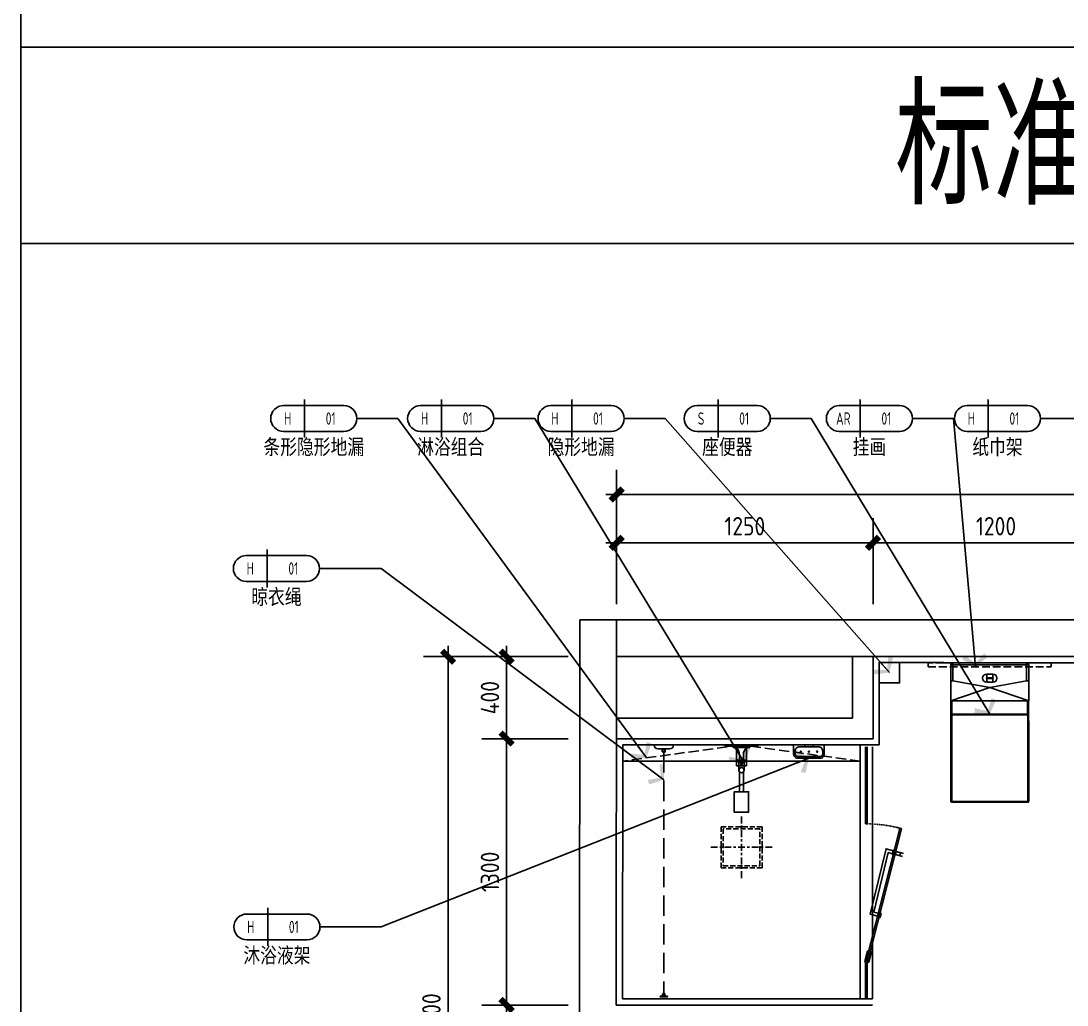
# Model space of a CAD drawing. Extents: x 220391 to 385981, y 332279 to 483868.
# Drawn here: x 243996 to 249098, y 456157 to 460960 of the extents above; entities that cross this region are included whole.
import ezdxf
from ezdxf.enums import TextEntityAlignment as Align

# ---------------------------------------------------------------- set-up
doc = ezdxf.new("R2010")
doc.units = 0
doc.header["$MEASUREMENT"] = 0
for name, pattern in [('115C2家具布置$0$DASH', [0.35, 0.25, -0.1]), ('DASH', [0.35, 0.25, -0.1]), ('家具平面底图$0$DOM-虚线', [0.35, 0.25, -0.1]), ('家具平面底图$0$DOM-门开启线', [0.666666, 0.333333, -0.111111, 0.111111, -0.111111])]:
    doc.linetypes.add(name, pattern=pattern)
for name, color, linetype in [('0-索引文字', 50, 'Continuous'), ('3次物线', 19, 'Continuous'), ('F-洁具-DOM', 1, 'Continuous'), ('SH-文字', 50, 'Continuous'), ('墙体', 4, 'Continuous')]:
    doc.layers.add(name, color=color, linetype=linetype)
doc.styles.add('DOM-romans.shx', font='dim.shx')
doc.styles.add('MtXpl_', font='')
doc.styles.add('st', font='', dxfattribs={"width": 0.7})
doc.styles.get('MtXpl_').set_extended_font_data('YouYuan')
doc.styles.get('st').set_extended_font_data('SimSun')
doc.dimstyles.new('DOM_DIM_1 80', dxfattribs={"dimscale": 60, "dimtxt": 1.5, "dimasz": 0.8, "dimexe": 2, "dimexo": 1.5, "dimgap": 0.6, "dimtad": 1, "dimdec": 0, "dimrnd": 5, "dimzin": 12, "dimdsep": 46, "dimtxsty": 'DOM-romans.shx', "dimblk": 'DOM_Dimension_Tick', "dimcen": 0.125, "dimclrd": 44, "dimclre": 44, "dimclrt": 50, "dimadec": 0, "dimazin": 0, "dimtfac": 1, "dimtdec": 0, "dimtix": 1, "dimtmove": 2, "dimatfit": 3, "dimldrblk": 'DOM_Leader_Arrow', "dimfxl": 0, "dimtvp": 1, "dimtolj": 1, "dimtzin": 0, "dimarcsym": 0})

# ---------------------------------------------------------------- blocks, each defined once
blk = doc.blocks.new('ehrhhh')
at = {"color": 0}
blk.add_line((292356.6, 467829.6), (315961.1, 467829.6), dxfattribs=at)
blk.add_lwpolyline([(292356.6, 474869.8), (315961.1, 474869.8), (315961.1, 466871.5), (292356.6, 466871.5)], close=True, dxfattribs=at)
blk = doc.blocks.new('家具平面底图$0$A$C591D7FFC')
at = {"linetype": '家具平面底图$0$DOM-虚线', "ltscale": 150}
blk.add_lwpolyline([(300, -20), (-300, -20), (-300, 0), (300, 0)], close=True, dxfattribs=at)
blk = doc.blocks.new('家具平面底图$0$A$C619B377B')
at = {"linetype": 'Continuous'}
for p, q in [((-180, 0), (180, 0)), ((-190, -185.2), (-190, -10)), ((190, -10), (190, -185.2)), ((-189.5, -186.2), (-190, -185.2)), ((-189.5, -676), (-189.5, -186.1)), ((-184.5, -185.2), (184.5, -185.2)), ((189.5, -186.2), (190, -185.2)), ((189.5, -186.1), (189.5, -676)), ((189.5, -254), (-189.5, -254)), ((185.5, -680), (-185.5, -680))]:
    blk.add_line(p, q, dxfattribs=at)
at = {"color": 8, "linetype": 'Continuous'}
for p, q in [((-180, -88.3), (-180, 0)), ((180, -88.3), (180, 0)), ((190, -10), (-190, -10)), ((0, -120), (-180, -88.3)), ((-15, -55), (15, -55)), ((-15, -73), (-15, -55)), ((-15, -73), (15, -73)), ((15, -77), (-15, -77)), ((-15, -77), (-15, -95)), ((15, -95), (-15, -95)), ((180, -88.3), (0, -120)), ((15, -73), (15, -55)), ((15, -77), (15, -95)), ((-190, -185.2), (0, -120)), ((0, -120), (190, -185.2)), ((-184.5, -250), (-184.5, -185.2)), ((184.5, -185.2), (184.5, -250)), ((-185.5, -250), (185.5, -250)), ((-185.5, -680), (-185.5, -250)), ((185.5, -680), (185.5, -250)), ((-189.5, -285), (-190, -285)), ((-190, -675), (-190, -285)), ((190, -285), (189.5, -285)), ((190, -285), (190, -675)), ((-190, -675), (-189.5, -675)), ((-189.5, -676), (189.5, -676)), ((-188.7, -679.1), (-188.4, -678.8)), ((188.4, -678.8), (188.7, -679.1)), ((189.9, -675), (190, -675))]:
    blk.add_line(p, q, dxfattribs=at)
at = {"linetype": 'Continuous'}
for centre, radius, start, end in [((-180, -10), 10, 90, 180), ((-185.5, -676), 4, 180, 270), ((185.5, -676), 4, 270, 0)]:
    blk.add_arc(centre, radius, start, end, dxfattribs=at)
at = {"color": 8, "linetype": 'Continuous'}
for centre, radius, start, end in [((180, -10), 10, 0, 90), ((-15, -75), 20, 90, 270), ((-15, -75), 2, 90, 270), ((15, -75), 20, 270, 90), ((15, -75), 2, 270, 90), ((-185.5, -254), 4, 90, 180), ((185.5, -254), 4, 0, 90), ((-185, -285), 5, 155.1791, 180), ((185, -285), 5, 0, 24.7583), ((-185, -675), 5, 180, 217.3553), ((-175, -674.8), 14.5, 191.2565, 193.3174), ((-175.6, -674.9), 13.9, 193.3081, 196.9705), ((-186.9, -676.4), 3.26, 232.0237, 236.5582), ((-183.6, -663.5), 16.5, 252.0625, 255.3707), ((-183.5, -662.9), 17.1, 255.3597, 256.5632), ((183.5, -662.9), 17.1, 283.4368, 284.6403), ((183.6, -663.5), 16.5, 284.6293, 287.9375), ((186.9, -676.4), 3.26, 303.4418, 307.9763), ((175.6, -674.9), 13.9, 343.0295, 346.6919), ((185, -675), 5, 322.6233, 0), ((175, -674.8), 14.5, 346.6826, 348.7435)]:
    blk.add_arc(centre, radius, start, end, dxfattribs=at)
at = {"color": 8, "linetype": 'Continuous', "extrusion": (0, 0, -1)}
for centre, major_axis, start_param, end_param in [((-180, -90.9), (9.99, -1.89), 3.092725, 4.663521), ((180, -90.9), (9.99, 1.89), -1.521928, 0.048868)]:
    blk.add_ellipse(centre, major_axis=major_axis, ratio=0.25825, start_param=start_param, end_param=end_param, dxfattribs=at)
at = {"linetype": 'Continuous', "extrusion": (0, 0, -1)}
for centre, start_param, end_param in [((-184.5, -186.1), 3.145147, 4.712389), ((184.5, -186.1), 4.712389, 6.279631)]:
    blk.add_ellipse(centre, major_axis=(5, 0), ratio=0.176327, start_param=start_param, end_param=end_param, dxfattribs=at)
at = {"layer": 'F-洁具-DOM'}
blk.add_blockref('家具平面底图$0$A$C591D7FFC', (0, 0), dxfattribs=at)
blk = doc.blocks.new('A$Cb0fc2452')
at = {"color": 8}
for p, q in [((-29.4, 1230, 0), (-29.4, 0)), ((30.6, 1230, 0), (30.6, 0)), ((181.1, 710), (145.4, 719.6)), ((141.5, 705.1), (177.2, 695.5)), ((162.7, 699.4), (166.6, 713.8))]:
    blk.add_line(p, q, dxfattribs=at)
at = {"color": 1}
for p, q in [((-4, 855), (-4, 1230, 0)), ((4, 855), (4, 1230, 0)), ((-4, 855), (-3, 854)), ((3, 854), (-3, 854)), ((4, 855), (3, 854)), ((-4, 173), (-3, 174)), ((-4, 173), (-4, 0)), ((3, 174), (-3, 174)), ((4, 173), (3, 174)), ((4, 173), (4, 0)), ((4, 0), (-4, 0))]:
    blk.add_line(p, q, dxfattribs=at)
blk.add_lwpolyline([(-0.3, 184.4), (-1, 185.7), (164.1, 831.9), (165.3, 832.6), (171.1, 831.1), (171.8, 829.9), (6.7, 183.6), (5.5, 182.9)], close=True, dxfattribs=at)
at = {"color": 8}
for points in [[(18.5, 413), (96.1, 732.8), (131.9, 723.2)], [(128, 708.7), (106.7, 714.4), (36.9, 423.6), (58.1, 417.9)], [(134.8, 722.4), (130.9, 707.9), (130.1, 705), (127.2, 705.8), (128, 708.7)], [(128, 708.7), (132.6, 726.1), (135.5, 725.3), (134.8, 722.4)], [(142.5, 720.3), (138.6, 705.8), (137.8, 702.9), (140.7, 702.2), (141.5, 705.1)], [(141.5, 705.1), (146.2, 722.4), (143.3, 723.2), (142.5, 720.3)], [(18.5, 413), (54.2, 403.4)], [(61, 417.1), (57.1, 402.6), (56.3, 399.7), (53.4, 400.5), (54.2, 403.4)], [(54.2, 403.4), (58.9, 420.8), (61.8, 420), (61, 417.1)], [(68.7, 415), (64.8, 400.6), (64.1, 397.7), (67, 396.9), (67.7, 399.8)], [(67.7, 399.8), (72.4, 417.2), (69.5, 417.9), (68.7, 415)]]:
    blk.add_lwpolyline(points, dxfattribs=at)
for points in [[(10.7, 233.2), (-3.5, 180.1), (-5.5, 180.6), (-7.6, 184.3), (5.9, 234.5)], [(20.4, 230.7), (6.1, 177.5), (8.1, 177), (11.7, 179.1), (25.2, 229.4)], [(-2.2, 185), (-4.8, 175.3), (4.8, 172.7), (7.4, 182.4)]]:
    blk.add_lwpolyline(points, close=True, dxfattribs=at)
at = {"color": 1, "linetype": '115C2家具布置$0$DASH', "ltscale": 0.2}
blk.add_arc((2, 219.2), 634.8, 74.8195, 90.1805, dxfattribs=at)
blk = doc.blocks.new('家具平面底图$0$A$C3001446E')
at = {"color": 8, "linetype": '家具平面底图$0$DOM-门开启线', "ltscale": 100}
for p, q in [((-500, 150), (-500, -150)), ((-350, 0), (-650, 0))]:
    blk.add_line(p, q, dxfattribs=at)
at = {"color": 250}
for p, q in [((-131.9, 9.6), (-229.4, 9.6)), ((-85.6, 12.4), (-124.2, 12.4)), ((-85.6, -13.1), (-85.6, 12.4)), ((-85.6, -9.7), (-85.6, 9)), ((-85.6, 9), (-49.5, 9)), ((-131.9, -10.4), (-229.4, -10.4)), ((-85.6, -13.1), (-124.2, -13.1)), ((0, -25), (-5.9, -25))]:
    blk.add_line(p, q, dxfattribs=at)
for p, q in [((-102.2, 25, 0), (-102.2, -25, 0)), ((-77.2, 25, 0), (-102.2, 25, 0)), ((-74.7, 20.8, 0), (-79.9, 20.8, 0)), ((-77.2, 25, 0), (-77.2, 20.8, 0)), ((-13, 25, 0), (-74.7, 25, 0)), ((-77.2, -25, 0), (-102.2, -25, 0)), ((-74.7, -20.8, 0), (-79.9, -20.8, 0)), ((-77.2, -20.8, 0), (-77.2, -25, 0)), ((-13, -25, 0), (-74.7, -25, 0))]:
    blk.add_line(p, q)
at = {"color": 8}
blk.add_line((-74.7, 25, 0), (-74.7, -25, 0), dxfattribs=at)
at = {"linetype": '家具平面底图$0$DOM-虚线', "ltscale": 100}
blk.add_lwpolyline([(-600, -100), (-600, 100), (-400, 100), (-400, -100)], close=True, dxfattribs=at)
at = {"color": 8, "linetype": '家具平面底图$0$DOM-虚线', "ltscale": 100}
blk.add_lwpolyline([(-590, -90), (-590, 90), (-410, 90), (-410, -90)], close=True, dxfattribs=at)
for points in [[(-6.5, -80), (-6.5, 80), (0, 80), (0, -80)], [(-13, -40), (-13, 40), (-6.5, 40), (-6.5, -40)]]:
    blk.add_lwpolyline(points, close=True)
at = {"color": 250}
for points in [[(-229.4, -35.4), (-229.4, 34.6), (-328.7, 34.6), (-328.7, -35.4)], [(0, -25), (-9.8, -25), (-9.8, 25), (0, 25)]]:
    blk.add_lwpolyline(points, close=True, dxfattribs=at)
for points in [[(-9.8, 25), (-14.6, 25, -0.211273), (-49.5, 9, -0.201002)], [(-9.8, -25), (-14.6, -25, 0.210081), (-49.1, -9.7), (-85.6, -9.7)]]:
    blk.add_lwpolyline(points, format="xyb", dxfattribs=at)
blk.add_circle((-124, -0.4), 12.7, dxfattribs=at)
at = {"color": 8}
blk.add_circle((-93.8, 0), 4.17, dxfattribs=at)
blk.add_arc((-43.8, 0, 0), 41.7, 143.1301, 216.8699, dxfattribs=at)
blk = doc.blocks.new('A$C0550754B')
at = {"layer": 'F-洁具-DOM'}
for p, q in [((0, 0), (-35, 0)), ((-22.5, 11.7), (-22.5, 14.3)), ((-12.5, 14.3), (-22.5, 14.3)), ((-22.5, 11.7), (-20.8, 11.7)), ((-22.5, 6.3), (-22.5, 9)), ((-22.5, 9), (-20.8, 9)), ((-21, 0), (-21, 0)), ((-12.5, 11.7), (-14.2, 11.7)), ((-12.5, 9), (-14.2, 9)), ((-14, 0), (-14, 0)), ((-12.5, 11.7), (-12.5, 14.3)), ((-12.5, 6.3), (-12.5, 9))]:
    blk.add_line(p, q, dxfattribs=at)
blk.add_lwpolyline([(0, 0), (0, -3), (-35, -3), (-35, 0)], dxfattribs=at)
blk.add_lwpolyline([(-25, 6.3), (-25, 0), (-10, 0), (-10, 6.3)], close=True, dxfattribs=at)
for centre, start, end in [((-20.8, 10.3), 270, 90), ((-14.2, 10.3), 90, 270)]:
    blk.add_arc(centre, 1.33, start, end, dxfattribs=at)
blk = doc.blocks.new('*U630')
at = {"color": 1}
blk.add_line((236602.6, 472369.7), (236697.6, 472369.7), dxfattribs=at)
at = {"layer": 'F-洁具-DOM'}
for p, q in [((236677.6, 472349.8), (236622.6, 472349.8)), ((236646.6, 472344.8), (236646.6, 472349.8)), ((236653.6, 472344.8), (236653.6, 472349.8))]:
    blk.add_line(p, q, dxfattribs=at)
at = {"layer": 'F-洁具-DOM', "color": 8, "linetype": 'DASH', "ltscale": 400}
blk.add_line((236650.1, 472334.8), (236650.1, 471157), dxfattribs=at)
at = {"layer": 'F-洁具-DOM'}
blk.add_lwpolyline([(236642.6, 472334.8), (236642.6, 472344.8), (236657.6, 472344.8), (236657.6, 472334.8)], close=True, dxfattribs=at)
for centre, start, end in [((236622.6, 472369.8), 180, 270), ((236677.6, 472369.8), 270, 0)]:
    blk.add_arc(centre, 20, start, end, dxfattribs=at)
at = {"layer": 'F-洁具-DOM', "xscale": -1}
blk.add_blockref('A$C0550754B', (236632.6, 471142.7), dxfattribs=at)
blk = doc.blocks.new('DOM_Dimension_Tick')
at = {"color": 0, "linetype": 'ByBlock'}
for p, q in [((-1.09, 0), (0, 0)), ((0, 0), (1.09, 0))]:
    blk.add_line(p, q, dxfattribs=at)
at = {"color": 0, "linetype": 'Continuous', "const_width": 0.608}
blk.add_lwpolyline([(-0.61, -0.61), (0.61, 0.61)], dxfattribs=at)
blk = doc.blocks.new('*D750')
at = {"color": 44, "lineweight": -2, "transparency": 16777216}
for p, q in [((246901, 458113.2), (246901, 458533.2)), ((248151.5, 458113.2), (248151.5, 458533.2)), ((246949, 458413.2), (248103.5, 458413.2))]:
    blk.add_line(p, q, dxfattribs=at)
at = {"layer": 'Defpoints', "color": 0, "transparency": 16777216}
for p in [(248151.5, 458413.2), (246901, 457457.5, 0), (248151.5, 457457.5, 0)]:
    blk.add_point(p, dxfattribs=at)
at = {"color": 44, "lineweight": -2, "transparency": 16777216, "xscale": 48, "yscale": 48, "zscale": 48, "rotation": 180}
blk.add_blockref('DOM_Dimension_Tick', (246901, 458413.2), dxfattribs=at)
at = {"color": 44, "lineweight": -2, "transparency": 16777216, "xscale": 48, "yscale": 48, "zscale": 48}
blk.add_blockref('DOM_Dimension_Tick', (248151.5, 458413.2), dxfattribs=at)
at = {"color": 50, "transparency": 16777216, "insert": (247526.3, 458494.2), "char_height": 90, "attachment_point": 5, "style": 'DOM-romans.shx'}
blk.add_mtext('\\A1;1250', dxfattribs=at)
blk = doc.blocks.new('DOM_Leader_Arrow')
at = {"color": 0, "linetype": 'ByBlock'}
blk.add_line((0, 0), (-1.5, 0), dxfattribs=at)
for points in [[(-1.29, 1), (-0.89, 1.28), (-0.36, 0), (0, 0)], [(-1.29, -1), (-0.89, -1.28), (-0.36, 0), (0, 0)]]:
    blk.add_solid(points, dxfattribs=at)
blk = doc.blocks.new('*D751')
at = {"color": 44, "lineweight": -2, "transparency": 16777216}
for p, q in [((248151.5, 458113.2), (248151.5, 458533.2)), ((249351.5, 458113.2), (249351.5, 458533.2)), ((248199.5, 458413.2), (249303.5, 458413.2))]:
    blk.add_line(p, q, dxfattribs=at)
at = {"layer": 'Defpoints', "color": 0, "transparency": 16777216}
for p in [(249351.5, 458413.2), (248151.5, 457457.5, 0), (249351.5, 457337.1, 0)]:
    blk.add_point(p, dxfattribs=at)
at = {"color": 44, "lineweight": -2, "transparency": 16777216, "xscale": 48, "yscale": 48, "zscale": 48, "rotation": 180}
blk.add_blockref('DOM_Dimension_Tick', (248151.5, 458413.2), dxfattribs=at)
at = {"color": 44, "lineweight": -2, "transparency": 16777216, "xscale": 48, "yscale": 48, "zscale": 48}
blk.add_blockref('DOM_Dimension_Tick', (249351.5, 458413.2), dxfattribs=at)
at = {"color": 50, "transparency": 16777216, "insert": (248751.5, 458494.2), "char_height": 90, "attachment_point": 5, "style": 'DOM-romans.shx'}
blk.add_mtext('\\A1;1200', dxfattribs=at)
blk = doc.blocks.new('*D757')
at = {"color": 44, "lineweight": -2, "transparency": 16777216}
for p, q in [((246664.3, 457857.7), (246244.3, 457857.7)), ((246364.3, 457809.7), (246364.3, 457505.5)), ((246664.3, 457457.5), (246244.3, 457457.5))]:
    blk.add_line(p, q, dxfattribs=at)
at = {"layer": 'Defpoints', "color": 0, "transparency": 16777216}
for p in [(248151.5, 457857.7, 0), (246364.3, 457457.5), (248151.5, 457457.5, 0)]:
    blk.add_point(p, dxfattribs=at)
at = {"color": 44, "lineweight": -2, "transparency": 16777216, "xscale": 48, "yscale": 48, "zscale": 48}
for p, rotation in [((246364.3, 457857.7), 90), ((246364.3, 457457.5), 270)]:
    blk.add_blockref('DOM_Dimension_Tick', p, dxfattribs=dict(at, rotation=rotation))
at = {"color": 50, "transparency": 16777216, "insert": (246283.3, 457657.6), "char_height": 90, "attachment_point": 5, "rotation": 90, "style": 'DOM-romans.shx'}
blk.add_mtext('\\A1;400', dxfattribs=at)
blk = doc.blocks.new('*D758')
at = {"color": 44, "lineweight": -2, "transparency": 16777216}
for p, q in [((246664.3, 457457.5), (246244.3, 457457.5)), ((246364.3, 457409.5), (246364.3, 456205.5)), ((246664.3, 456157.5), (246244.3, 456157.5))]:
    blk.add_line(p, q, dxfattribs=at)
at = {"layer": 'Defpoints', "color": 0, "transparency": 16777216}
for p in [(248151.5, 457457.5, 0), (246364.3, 456157.5), (248149.3, 456157.5, 0)]:
    blk.add_point(p, dxfattribs=at)
at = {"color": 44, "lineweight": -2, "transparency": 16777216, "xscale": 48, "yscale": 48, "zscale": 48}
for p, rotation in [((246364.3, 457457.5), 90), ((246364.3, 456157.5), 270)]:
    blk.add_blockref('DOM_Dimension_Tick', p, dxfattribs=dict(at, rotation=rotation))
at = {"color": 50, "transparency": 16777216, "insert": (246283.3, 456807.5), "char_height": 90, "attachment_point": 5, "rotation": 90, "style": 'DOM-romans.shx'}
blk.add_mtext('\\A1;1300', dxfattribs=at)
blk = doc.blocks.new('*D759')
at = {"color": 44, "lineweight": -2, "transparency": 16777216}
for p, q in [((246664.3, 456157.5), (246244.3, 456157.5)), ((246364.3, 456109.5), (246364.3, 455605.5)), ((246664.3, 455557.5), (246244.3, 455557.5))]:
    blk.add_line(p, q, dxfattribs=at)
at = {"layer": 'Defpoints', "color": 0, "transparency": 16777216}
for p in [(248149.3, 456157.5, 0), (246364.3, 455557.5), (249477.3, 455557.5, 0)]:
    blk.add_point(p, dxfattribs=at)
at = {"color": 44, "lineweight": -2, "transparency": 16777216, "xscale": 48, "yscale": 48, "zscale": 48}
for p, rotation in [((246364.3, 456157.5), 90), ((246364.3, 455557.5), 270)]:
    blk.add_blockref('DOM_Dimension_Tick', p, dxfattribs=dict(at, rotation=rotation))
at = {"color": 50, "transparency": 16777216, "insert": (246283.3, 455857.5), "char_height": 90, "attachment_point": 5, "rotation": 90, "style": 'DOM-romans.shx'}
blk.add_mtext('\\A1;600', dxfattribs=at)
blk = doc.blocks.new('*D763')
at = {"color": 44, "lineweight": -2, "transparency": 16777216}
for p, q in [((246378.7, 457857.7), (245958.7, 457857.7)), ((246078.7, 457809.7), (246078.7, 454405.5)), ((246378.7, 454357.5), (245958.7, 454357.5))]:
    blk.add_line(p, q, dxfattribs=at)
at = {"layer": 'Defpoints', "color": 0, "transparency": 16777216}
for p in [(246601.3, 457857.7), (246078.7, 454357.5), (246601.3, 454357.5)]:
    blk.add_point(p, dxfattribs=at)
at = {"color": 44, "lineweight": -2, "transparency": 16777216, "xscale": 48, "yscale": 48, "zscale": 48}
for p, rotation in [((246078.7, 457857.7), 90), ((246078.7, 454357.5), 270)]:
    blk.add_blockref('DOM_Dimension_Tick', p, dxfattribs=dict(at, rotation=rotation))
at = {"color": 50, "transparency": 16777216, "insert": (245997.7, 456107.6), "char_height": 90, "attachment_point": 5, "rotation": 90, "style": 'DOM-romans.shx'}
blk.add_mtext('\\A1;3500', dxfattribs=at)
blk = doc.blocks.new('*D764')
at = {"color": 44, "lineweight": -2, "transparency": 16777216}
for p, q in [((246901, 458348.6), (246901, 458768.6)), ((253301.5, 458348.6), (253301.5, 458768.6)), ((246949, 458648.6), (253253.5, 458648.6))]:
    blk.add_line(p, q, dxfattribs=at)
at = {"layer": 'Defpoints', "color": 0, "transparency": 16777216}
for p in [(253301.5, 458648.6), (246901, 458202.3), (253301.5, 458202.3)]:
    blk.add_point(p, dxfattribs=at)
at = {"color": 44, "lineweight": -2, "transparency": 16777216, "xscale": 48, "yscale": 48, "zscale": 48, "rotation": 180}
blk.add_blockref('DOM_Dimension_Tick', (246901, 458648.6), dxfattribs=at)
at = {"color": 44, "lineweight": -2, "transparency": 16777216, "xscale": 48, "yscale": 48, "zscale": 48}
blk.add_blockref('DOM_Dimension_Tick', (253301.5, 458648.6), dxfattribs=at)
at = {"color": 50, "transparency": 16777216, "insert": (250101.3, 458729.6), "char_height": 90, "attachment_point": 5, "style": 'DOM-romans.shx'}
blk.add_mtext('\\A1;6400', dxfattribs=at)
blk = doc.blocks.new('DOM-立面家具标注符号-002')
blk.add_line((0, 3.1), (0, -3.1))
at = {"color": 150}
blk.add_lwpolyline([(-3.4, 2.1, 1), (-3.4, -2.1), (6.4, -2.1, 1), (6.4, 2.1)], format="xyb", close=True, dxfattribs=at)
at = {"style": 'st', "width": 0.8, "flags": 4}
blk.add_attdef('ITEM6', text='', height=2.5, dxfattribs=at).set_placement((-6, 0), align=Align.MIDDLE_RIGHT)
at = {"style": 'DOM-romans.shx', "width": 0.8}
for tag, flags, p in [('NUM1', 12, (-2.75, 0)), ('NUM2', 4, (4.25, 0)), ('NUM4', 4, (1.5, -4.6)), ('NUM5', 4, (1.5, -7.6))]:
    blk.add_attdef(tag, text='', height=2, dxfattribs=dict(at, flags=flags)).set_placement(p, align=Align.MIDDLE)
at = {"style": 'st', "width": 0.8, "flags": 4}
blk.add_attdef('NUM3', text='', height=2.5, dxfattribs=at).set_placement((9, 0), align=Align.MIDDLE_LEFT)
blk.add_attdef('NUM7', text='', height=2.5, dxfattribs=at).set_placement((1.5, -10.85), align=Align.MIDDLE_CENTER)
blk = doc.blocks.new('A$Cd317c2f2')
at = {"layer": '0-索引文字'}
ref = blk.add_blockref('DOM-立面家具标注符号-002', (165, 0), dxfattribs=dict(at, xscale=30, yscale=30, zscale=30))
ref.add_attrib('NUM1', 'H', dxfattribs={"layer": '0', "height": 60, "style": 'DOM-romans.shx', "width": 0.8}).set_placement((82.5, 0), align=Align.MIDDLE)
ref.add_attrib('NUM2', '01', dxfattribs={"layer": '0', "height": 60, "style": 'DOM-romans.shx', "width": 0.8}).set_placement((292.5, 0), align=Align.MIDDLE)
ref.add_attrib('NUM7', '晾衣绳', dxfattribs={"layer": '0', "height": 75, "style": 'st', "width": 0.8}).set_placement((210, -138), align=Align.MIDDLE_CENTER)
blk = doc.blocks.new('家具平面底图$0$A$C271434D2')
for p, q in [((75, 0), (-75, 0)), ((-75, 0), (-20, 0)), ((-75, 0), (-75, -38.8)), ((75, 0), (20, 0)), ((75, 0), (75, -38.8)), ((-45.1, -65), (-56.6, -65)), ((-45.1, -65), (45.1, -65)), ((45.1, -65), (56.6, -65))]:
    blk.add_line(p, q)
at = {"color": 8}
for p, q in [((-50.1, -10.4), (-22.9, -10.4)), ((-22.9, -10.4), (22.9, -10.4)), ((-20, 0), (-20, -7.5)), ((20, 0), (20, -7.5)), ((50.1, -10.4), (22.9, -10.4)), ((-45.1, -56.7), (-56.7, -56.7)), ((-45.1, -65), (-45.1, -56.7)), ((45.1, -56.7), (-45.1, -56.7)), ((45.1, -65), (45.1, -56.7)), ((45.1, -56.7), (56.7, -56.7))]:
    blk.add_line(p, q, dxfattribs=at)
for centre in [(-40, -33.5), (0, -33.5), (40, -33.5)]:
    blk.add_circle(centre, 2.5, dxfattribs=at)
for centre, radius, start, end in [((-40.3, -39.7), 34.7, 178.5178, 209.9151), ((40.3, -39.7), 34.7, 330.0849, 1.4822), ((-56.2, -48.5), 16.5, 211.2187, 271.3515), ((56.2, -48.5), 16.5, 268.6485, 328.7813)]:
    blk.add_arc(centre, radius, start, end)
for centre, radius, start, end in [((-22.3, -36.6), 45.6, 176.4902, 196.8871), ((-35.7, -34.3), 32.2, 148.4973, 179.159), ((-56.5, -46.7), 9.98, 198.5079, 269.357), ((-49.6, -27), 16.6, 91.8932, 144.9415), ((-22.9, -7.5), 2.95, 270, 0), ((22.9, -7.5), 2.95, 180, 270), ((49.6, -27), 16.6, 35.0585, 88.1068), ((56.5, -46.7), 9.98, 270.643, 341.4921), ((35.7, -34.3), 32.2, 0.841, 31.5027), ((22.3, -36.6), 45.6, 343.1129, 3.5098)]:
    blk.add_arc(centre, radius, start, end, dxfattribs=at)
blk = doc.blocks.new('DOM-立面家具标注符号')
blk.add_line((0, 3.1), (0, -3.1))
at = {"color": 150}
blk.add_lwpolyline([(-3.4, 2.1, 1), (-3.4, -2.1), (6.4, -2.1, 1), (6.4, 2.1)], format="xyb", close=True, dxfattribs=at)
at = {"style": 'st', "width": 0.8, "flags": 4}
blk.add_attdef('ITEM5', text='', height=2.5, dxfattribs=at).set_placement((-6, 0), align=Align.MIDDLE_RIGHT)
at = {"style": 'DOM-romans.shx', "width": 0.8}
for tag, flags, p in [('NUM1', 12, (-2.75, 0)), ('NUM2', 4, (4.25, 0)), ('NUM4', 4, (1.5, -4.6))]:
    blk.add_attdef(tag, text='', height=2, dxfattribs=dict(at, flags=flags)).set_placement(p, align=Align.MIDDLE)
at = {"style": 'st', "width": 0.8, "flags": 4}
blk.add_attdef('NUM3', text='', height=2.5, dxfattribs=at).set_placement((9, 0), align=Align.MIDDLE_LEFT)
blk.add_attdef('NUM6', text='', height=2.5, dxfattribs=at).set_placement((1.5, -8.35), align=Align.MIDDLE_CENTER)

msp = doc.modelspace()

# ---------------------------------------------------------------- linework, layer by layer
at = {"color": 4}
for p, q in [((246721, 457457.5, 0), (246721, 458037.7, 0)), ((246721, 458037.7, 0), (248151.5, 458037.7, 0)), ((248051.5, 457857.7, 0), (248051.5, 457557.5, 0)), ((248151.5, 457857.7, 0), (248151.5, 457457.5, 0)), ((248051.5, 457557.5, 0), (246901, 457557.5, 0)), ((248151.5, 457457.5, 0), (246901, 457457.5, 0))]:
    msp.add_line(p, q, dxfattribs=at)
at = {"color": 1, "elevation": 0}
for points in [[(248181, 457729.7), (248181, 457829.7), (248281, 457829.7), (248281, 457729.7)], [(248089.3, 457427.5), (248089.3, 457347.5), (246930.9, 457347.8), (246930.9, 457427.3)]]:
    msp.add_lwpolyline(points, close=True, dxfattribs=at)
at = {"layer": '3次物线', "color": 3}
for p, q in [((248497.1, 457829.7, 0), (248181, 457829.7, 0)), ((248181, 457427.5, 0), (248181, 457829.7, 0)), ((249321.5, 457827.7, 0), (248497.1, 457827.7, 0)), ((246929.3, 456187.5, 0), (246931, 457427.5, 0)), ((246931, 457427.5, 0), (248181, 457427.5, 0)), ((248149.3, 456187.5, 0), (246929.3, 456187.5, 0))]:
    msp.add_line(p, q, dxfattribs=at)
at = {"layer": 'F-洁具-DOM', "color": 8, "linetype": 'DASH', "ltscale": 200, "elevation": 0}
msp.add_lwpolyline([(248089.3, 457347.5), (247509.7, 457427.3), (246930.9, 457347.8)], dxfattribs=at)
at = {"layer": '墙体'}
for p, q in [((246718.9, 455399.5, 0), (246721, 458037.7)), ((246721, 458037.7, 0), (253481.5, 458037.7, 0)), ((246899.5, 456157.5, 0), (246901, 458037.7, 0)), ((248477.1, 457857.7, 0), (246900.9, 457857.7, 0)), ((248477.1, 457857.7, 0), (253301.5, 457857.7, 0)), ((248149.3, 456157.5, 0), (246898.8, 456157.5, 0))]:
    msp.add_line(p, q, dxfattribs=at)

# ---------------------------------------------------------------- block references
at = {"color": 4}
for name, p in [('ehrhhh', (-48360.7, -6998.3)), ('ehrhhh', (-48360.7, -14996.6)), ('A$Cd317c2f2', (245031.9, 458287.9, 0)), ('*U630', (10480.9, -14942.2, 0)), ('A$Cb0fc2452', (248118.7, 456187.5, 0))]:
    msp.add_blockref(name, p, dxfattribs=at)
at = {"layer": '0-索引文字'}
ref = msp.add_blockref('DOM-立面家具标注符号-002', (245379, 459019.7, 0), dxfattribs=dict(at, xscale=30, yscale=30, zscale=30))
ref.add_attrib('NUM1', 'H', dxfattribs={"layer": '0', "height": 60, "style": 'DOM-romans.shx', "width": 0.8}).set_placement((245296.5, 459019.7, 0), align=Align.MIDDLE)
ref.add_attrib('NUM2', '01', dxfattribs={"layer": '0', "height": 60, "style": 'DOM-romans.shx', "width": 0.8}).set_placement((245506.5, 459019.7, 0), align=Align.MIDDLE)
ref.add_attrib('NUM7', '条形隐形地漏', dxfattribs={"layer": '0', "height": 75, "style": 'st', "width": 0.8}).set_placement((245424, 458881.7, 0), align=Align.MIDDLE_CENTER)
ref = msp.add_blockref('DOM-立面家具标注符号-002', (246046.9, 459019.8, 0), dxfattribs=dict(at, xscale=30, yscale=30, zscale=30))
ref.add_attrib('NUM1', 'H', dxfattribs={"layer": '0', "height": 60, "style": 'DOM-romans.shx', "width": 0.8}).set_placement((245964.4, 459019.8, 0), align=Align.MIDDLE)
ref.add_attrib('NUM2', '01', dxfattribs={"layer": '0', "height": 60, "style": 'DOM-romans.shx', "width": 0.8}).set_placement((246174.4, 459019.8, 0), align=Align.MIDDLE)
ref.add_attrib('NUM7', '淋浴组合', dxfattribs={"layer": '0', "height": 75, "style": 'st', "width": 0.8}).set_placement((246091.9, 458881.8, 0), align=Align.MIDDLE_CENTER)
ref = msp.add_blockref('DOM-立面家具标注符号-002', (246682.6, 459019.7, 0), dxfattribs=dict(at, xscale=30, yscale=30, zscale=30))
ref.add_attrib('NUM1', 'H', dxfattribs={"layer": '0', "height": 60, "style": 'DOM-romans.shx', "width": 0.8}).set_placement((246600.1, 459019.7, 0), align=Align.MIDDLE)
ref.add_attrib('NUM2', '01', dxfattribs={"layer": '0', "height": 60, "style": 'DOM-romans.shx', "width": 0.8}).set_placement((246810.1, 459019.7, 0), align=Align.MIDDLE)
ref.add_attrib('NUM7', '隐形地漏', dxfattribs={"layer": '0', "height": 75, "style": 'st', "width": 0.8}).set_placement((246727.6, 458881.7, 0), align=Align.MIDDLE_CENTER)
ref = msp.add_blockref('DOM-立面家具标注符号-002', (247395.5, 459019.7, 0), dxfattribs=dict(at, xscale=30, yscale=30, zscale=30))
ref.add_attrib('NUM1', 'S', dxfattribs={"layer": '0', "height": 60, "style": 'DOM-romans.shx', "width": 0.8}).set_placement((247313, 459019.7, 0), align=Align.MIDDLE)
ref.add_attrib('NUM2', '01', dxfattribs={"layer": '0', "height": 60, "style": 'DOM-romans.shx', "width": 0.8}).set_placement((247523, 459019.7, 0), align=Align.MIDDLE)
ref.add_attrib('NUM7', '座便器', dxfattribs={"layer": '0', "height": 75, "style": 'st', "width": 0.8}).set_placement((247440.5, 458881.7, 0), align=Align.MIDDLE_CENTER)
ref = msp.add_blockref('DOM-立面家具标注符号', (248089, 459019.7, 0), dxfattribs=dict(at, xscale=30, yscale=30, zscale=30))
ref.add_attrib('NUM1', 'AR', dxfattribs={"layer": '0', "height": 60, "style": 'DOM-romans.shx', "width": 0.8}).set_placement((248006.5, 459019.7, 0), align=Align.MIDDLE)
ref.add_attrib('NUM2', '01', dxfattribs={"layer": '0', "height": 60, "style": 'DOM-romans.shx', "width": 0.8}).set_placement((248216.5, 459019.7, 0), align=Align.MIDDLE)
ref.add_attrib('NUM6', '挂画', dxfattribs={"layer": '0', "height": 75, "style": 'st', "width": 0.8}).set_placement((248134, 458881.7, 0), align=Align.MIDDLE_CENTER)
ref = msp.add_blockref('DOM-立面家具标注符号-002', (248713.3, 459019.7, 0), dxfattribs=dict(at, xscale=30, yscale=30, zscale=30))
ref.add_attrib('NUM1', 'H', dxfattribs={"layer": '0', "height": 60, "style": 'DOM-romans.shx', "width": 0.8}).set_placement((248630.8, 459019.7, 0), align=Align.MIDDLE)
ref.add_attrib('NUM2', '01', dxfattribs={"layer": '0', "height": 60, "style": 'DOM-romans.shx', "width": 0.8}).set_placement((248840.8, 459019.7, 0), align=Align.MIDDLE)
ref.add_attrib('NUM7', '纸巾架', dxfattribs={"layer": '0', "height": 75, "style": 'st', "width": 0.8}).set_placement((248758.3, 458881.7, 0), align=Align.MIDDLE_CENTER)
ref = msp.add_blockref('DOM-立面家具标注符号-002', (245199.2, 456538.8, 0), dxfattribs=dict(at, xscale=30, yscale=30, zscale=30))
ref.add_attrib('NUM1', 'H', dxfattribs={"layer": '0', "height": 60, "style": 'DOM-romans.shx', "width": 0.8}).set_placement((245116.7, 456538.8, 0), align=Align.MIDDLE)
ref.add_attrib('NUM2', '01', dxfattribs={"layer": '0', "height": 60, "style": 'DOM-romans.shx', "width": 0.8}).set_placement((245326.7, 456538.8, 0), align=Align.MIDDLE)
ref.add_attrib('NUM7', '沐浴液架', dxfattribs={"layer": '0', "height": 75, "style": 'st', "width": 0.8}).set_placement((245244.2, 456400.8, 0), align=Align.MIDDLE_CENTER)
at = {"layer": 'F-洁具-DOM', "xscale": -1}
msp.add_blockref('家具平面底图$0$A$C619B377B', (248720.6, 457827.7, 0), dxfattribs=at)
for name, p, rotation in [('家具平面底图$0$A$C3001446E', (247510.1, 457427.5, 0), 270), ('家具平面底图$0$A$C271434D2', (247838.9, 457427.5, 0), 359.9999999999903)]:
    msp.add_blockref(name, p, dxfattribs=dict(at, rotation=rotation))

# ---------------------------------------------------------------- texts
at = {"layer": 'SH-文字', "color": 50, "style": 'MtXpl_', "width": 0.7}
msp.add_text('标准房型7(单床）', height=500, dxfattribs=at).set_placement((248258.6, 460118.5))

# ---------------------------------------------------------------- dimensions: what is measured, and where the dimension line sits
at = {"color": 4}
for base, p1, p2, picture, middle in [((253301.4887, 458648.5923), (246901.0236, 458202.2507), (253301.4887, 458202.2507), '*D764', (250101.2561, 458729.5923)), ((248151.4887, 458413.1685), (246901.0236, 457457.4638, 0), (248151.4887, 457457.4638, 0), '*D750', (247526.2561, 458494.1685)), ((249351.5, 458413.2), (248151.5, 457457.5, 0), (249351.5, 457337.1, 0), '*D751', (248751.5, 458494.2))]:
    dim = msp.add_linear_dim(base=base, p1=p1, p2=p2, dimstyle='DOM_DIM_1 80', dxfattribs=at)
    dim.commit()
    dim.dimension.update_dxf_attribs({"geometry": picture, "text_midpoint": middle})
for base, p1, p2, picture, middle in [((246078.7, 454357.5), (246601.3, 457857.7), (246601.3, 454357.5), '*D763', (245997.7, 456107.6)), ((246364.3, 457457.5), (248151.5, 457857.7, 0), (248151.5, 457457.5, 0), '*D757', (246283.3, 457657.6)), ((246364.3, 456157.5), (248151.5, 457457.5, 0), (248149.3, 456157.5, 0), '*D758', (246283.3, 456807.5)), ((246364.3, 455557.5), (248149.3, 456157.5, 0), (249477.3, 455557.5, 0), '*D759', (246283.3, 455857.5))]:
    dim = msp.add_linear_dim(base=base, p1=p1, p2=p2, angle=90, dimstyle='DOM_DIM_1 80', dxfattribs=at)
    dim.commit()
    dim.dimension.update_dxf_attribs({"geometry": picture, "text_midpoint": middle})

# ---------------------------------------------------------------- leaders
for points in [[(247046.2, 457363.7, 0), (245834, 459019.7, 0), (245634, 459019.7, 0)], [(247522.5, 457341.9, 0), (246501.9, 459019.7, 0), (246301.9, 459019.7, 0)], [(248231, 457779.7, 0), (247137.6, 459019.7, 0), (246937.6, 459019.7, 0)], [(248720.6, 457577.7, 0), (247850.5, 459019.7, 0), (247650.5, 459019.7, 0)], [(248651.4, 457807.7, 0), (248544, 459019.7, 0), (248344, 459019.7, 0)], [(249261.8, 457343.8, 0), (249168.3, 459019.7, 0), (248968.3, 459019.7, 0)], [(247131, 457257.2, 0), (245751.9, 458287.9, 0), (245451.9, 458287.9, 0)], [(247838.9, 457362.5, 0), (245751.9, 456538.8, 0), (245451.9, 456538.8, 0)]]:
    msp.add_leader(points, dimstyle='DOM_DIM_1 80', override={"dimgap": 0.6, "dimtad": 0}, dxfattribs=at)

doc.saveas('drawing.dxf')
